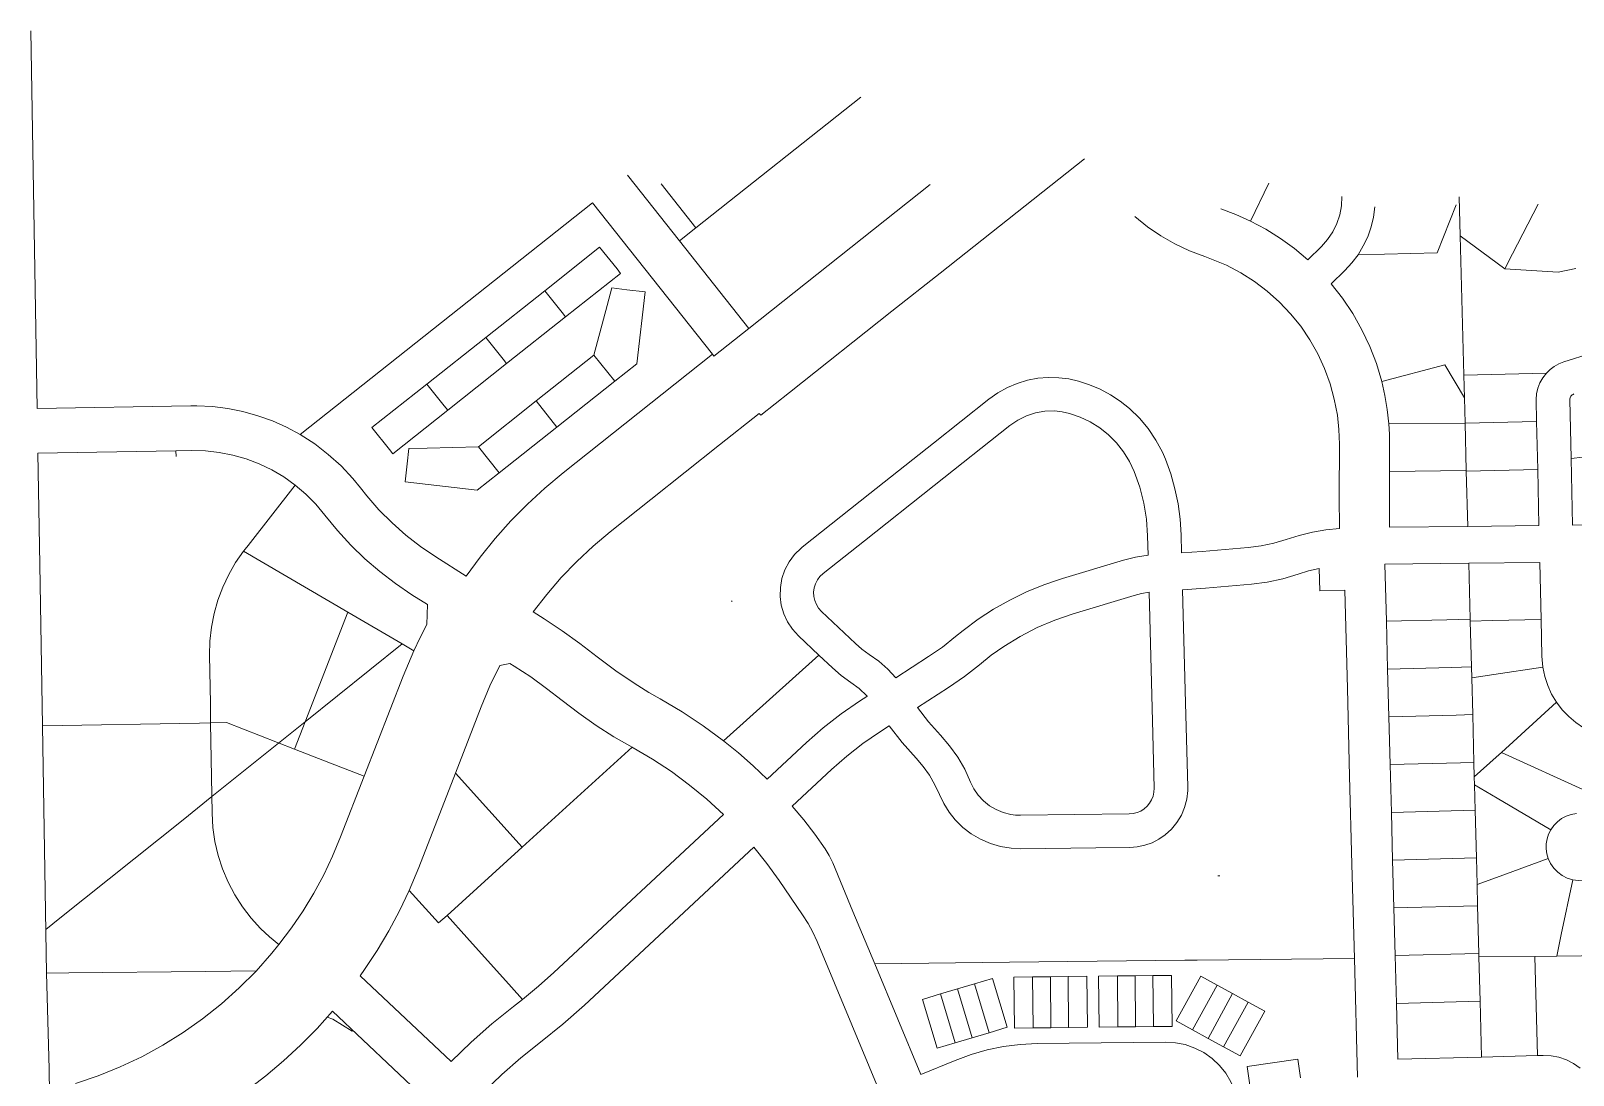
# Model space of a CAD drawing. Header units: feet. Extents: x 865220 to 2841409, y -2240498 to 948907.
# Drawn here: x 2828202 to 2830961, y 947038 to 948907 of the extents above; entities that cross this region are included whole.
import ezdxf

# ---------------------------------------------------------------- set-up
doc = ezdxf.new("R2010")
doc.units = ezdxf.units.FT
doc.header["$LTSCALE"] = 0.015
doc.header["$MEASUREMENT"] = 0
doc.layers.add('Dakota County Parcels', color=7, linetype='Continuous')

msp = doc.modelspace()

# ---------------------------------------------------------------- linework, layer by layer
at = {"layer": 'Dakota County Parcels', "lineweight": 5}
for p, q in [((2828201.6, 948906.5), (2828212.8, 948231)), ((2829391.7, 948554.1), (2829686.7, 948788)), ((2830086.8, 948677.8), (2829828.5, 948473)), ((2829362.4, 948530.8), (2829269.1, 948648.3)), ((2829329.6, 948632.5), (2829391.7, 948554.1)), ((2829486.6, 948374.1), (2829810.9, 948631.3)), ((2830384, 948566.1), (2830416.9, 948633.7)), ((2830757.6, 948609.4), (2830759.4, 948539.9)), ((2828683.7, 948184.1), (2829206.5, 948598.6)), ((2829206.5, 948598.6), (2829421.3, 948327.7)), ((2830718, 948509.5), (2830752, 948595.4)), ((2829391.7, 948554.1), (2829362.4, 948530.8)), ((2829362.4, 948530.8), (2829486.6, 948374.1)), ((2830759.4, 948539.9), (2830765.9, 948290.6)), ((2830759.4, 948539.9), (2830839.4, 948480.9)), ((2829219.4, 948519.6), (2829121.1, 948441.6)), ((2830314.3, 948498.2), (2830302.4, 948502.5)), ((2830486.6, 948497), (2830511.1, 948520.8)), ((2830576.5, 948505.9), (2830718, 948509.5)), ((2829256.7, 948472.6), (2829158.4, 948394.6)), ((2829828.5, 948473), (2829742.5, 948404.8)), ((2830528.4, 948454), (2830552.9, 948477.7)), ((2830839.4, 948480.9), (2830934.4, 948474.9)), ((2830934.4, 948474.9), (2830966.4, 948481.1)), ((2829121.1, 948441.6), (2829015.7, 948358)), ((2829285.7, 948310.5), (2829300.6, 948439.6)), ((2829158.4, 948394.6), (2829053, 948311)), ((2829742.5, 948404.8), (2829559.2, 948259.5)), ((2829486.6, 948374.1), (2829423.9, 948324.4)), ((2829015.7, 948358), (2828910.3, 948274.5)), ((2829053, 948311), (2828947.6, 948227.5)), ((2829105.8, 948244.4), (2829209.2, 948326.4)), ((2829154.2, 948115.6), (2829421.3, 948327.7)), ((2829209.2, 948326.4), (2829246.5, 948279.4)), ((2829246.5, 948279.4), (2829285.7, 948310.5)), ((2829421.3, 948327.7), (2829423.9, 948324.4)), ((2830732.1, 948308.7), (2830618.9, 948279.3)), ((2830766.9, 948249.8), (2830732.1, 948308.7)), ((2830944.8, 948314), (2830994.6, 948329.7)), ((2829143.1, 948197.4), (2829246.5, 948279.4)), ((2830765.9, 948290.6), (2830913.5, 948293.9)), ((2830765.9, 948290.6), (2830766.9, 948249.8)), ((2828910.3, 948274.5), (2828812, 948196.5)), ((2829559.2, 948259.5), (2829507.8, 948218.7)), ((2830766.9, 948249.8), (2830768.1, 948204.7)), ((2828487.8, 948235.6), (2828212.8, 948231)), ((2828487.8, 948235.6), (2828498.7, 948235.6)), ((2828947.6, 948227.5), (2828849.3, 948149.5)), ((2829105.8, 948244.4), (2829002.4, 948162.4)), ((2829105.8, 948244.4), (2829143.1, 948197.4)), ((2829916, 948247.5), (2829816.8, 948168.8)), ((2830896.2, 948207.5), (2830895.4, 948246.6)), ((2830957.7, 948141.2), (2830955.4, 948246.7)), ((2829039.7, 948115.4), (2829143.1, 948197.4)), ((2829505.1, 948222), (2829434, 948165.5)), ((2829505.1, 948222), (2829507.8, 948218.7)), ((2829953.3, 948200.4), (2829818.1, 948093.2)), ((2830768.1, 948204.7), (2830631.7, 948203.1)), ((2830768.1, 948204.7), (2830896.2, 948207.5)), ((2830768.1, 948204.7), (2830768.1, 948204.7)), ((2830768.1, 948204.7), (2830770.3, 948119.7)), ((2830898.1, 948121.5), (2830896.2, 948207.5)), ((2829816.8, 948168.8), (2829702.8, 948078.4)), ((2828214.2, 948151), (2828461.3, 948155.2)), ((2828217.5, 947951.6), (2828214.2, 948151)), ((2828461.3, 948155.2), (2828489.1, 948155.6)), ((2828461.5, 948145.1), (2828461.3, 948155.2)), ((2829002.4, 948162.4), (2829039.7, 948115.4)), ((2829434, 948165.5), (2829311.1, 948067.9)), ((2830231.9, 948140.3), (2830226.7, 948152.4)), ((2830543.1, 948166.9), (2830542.8, 948073.1)), ((2830633.1, 948166.6), (2830632.9, 948118.2)), ((2830957.7, 948141.2), (2831058.9, 948153)), ((2830960.3, 948021.9), (2830957.7, 948141.2)), ((2829039.7, 948115.4), (2829000.5, 948084.4)), ((2830632.9, 948118.2), (2830632.8, 948072.8)), ((2830770.3, 948119.7), (2830632.9, 948118.2)), ((2830770.3, 948118.7), (2830898.1, 948121.5)), ((2830770.3, 948119.7), (2830770.3, 948118.7)), ((2830770.3, 948118.7), (2830772.9, 948019.7)), ((2830900.3, 948021.2), (2830898.1, 948121.5)), ((2828590.2, 947985.9), (2828674.5, 948093.8)), ((2828791.4, 948088.6), (2828802.7, 948074.3)), ((2829000.5, 948084.4), (2828871.4, 948099.3)), ((2829818.1, 948093.2), (2829693.2, 947994.2)), ((2829311.1, 948067.9), (2829238.1, 948009.9)), ((2829702.8, 948078.4), (2829582.1, 947982.6)), ((2830542.8, 948073.1), (2830543.1, 948016.3)), ((2830632.8, 948072.8), (2830633.1, 948018.2)), ((2830199.9, 948003.1), (2830200.8, 947968.6)), ((2830260.8, 947972.2), (2830259.9, 948004.7)), ((2830772.9, 948019.7), (2830633.1, 948018.2)), ((2830772.9, 948019.7), (2830900.3, 948021.2)), ((2830900.3, 948021.2), (2830900.3, 948021.2)), ((2830960.3, 948021.9), (2831060.3, 948023)), ((2828584.9, 947979.1), (2828582.2, 947975.6)), ((2828582.2, 947975.6), (2828768.8, 947866.5)), ((2828584.9, 947979.1), (2828590.2, 947985.9)), ((2829582.1, 947982.6), (2829579.9, 947980.8)), ((2829693.2, 947994.2), (2829619.3, 947935.6)), ((2830260.8, 947972.2), (2830297.7, 947974.8)), ((2830297.7, 947974.8), (2830380.1, 947982.2)), ((2828222.3, 947663.1), (2828217.5, 947951.6)), ((2828926.2, 947965.2), (2828980.4, 947930.8)), ((2830047.5, 947926.4), (2830156.8, 947959.2)), ((2830624.7, 947952.1), (2830774.6, 947953.8)), ((2830627.3, 947850), (2830624.7, 947952.1)), ((2830774.6, 947953.8), (2830901.8, 947955.2)), ((2830774.6, 947953.8), (2830777.2, 947853.9)), ((2830904, 947853.2), (2830901.8, 947955.2)), ((2830014.4, 947915.2), (2830036.7, 947923)), ((2830036.7, 947923), (2830047.5, 947926.4)), ((2830507.9, 947904.6), (2830506.8, 947944.5)), ((2828883.4, 947897.6), (2828911.3, 947879.9)), ((2830066.5, 947863.2), (2830175.7, 947895.9)), ((2830202.6, 947902.2), (2830209.2, 947648.7)), ((2830262.5, 947906.2), (2830303.5, 947909.1)), ((2830262.5, 947906.2), (2830267.7, 947704.2)), ((2830303.5, 947909.1), (2830385.9, 947916.4)), ((2830507.9, 947904.6), (2830552.8, 947905.8)), ((2830552.8, 947905.8), (2830557.4, 947729.9)), ((2828692.2, 947669.9), (2828768.8, 947866.5)), ((2828768.8, 947866.5), (2828866.3, 947809.4)), ((2828911.3, 947879.9), (2828910.2, 947844.5)), ((2829120.1, 947854.2), (2829100.4, 947866.7)), ((2829455.3, 947885.3), (2829456.5, 947886.3)), ((2829616.3, 947867.7), (2829677.2, 947810)), ((2830627.3, 947850), (2830629.5, 947764.5)), ((2830777.2, 947853.9), (2830777.3, 947850.4)), ((2830777.3, 947850.4), (2830779.5, 947768.4)), ((2830905.5, 947787.5), (2830904, 947853.2)), ((2828692.2, 947669.9), (2828866.3, 947809.4)), ((2828866.3, 947809.4), (2828887, 947797.3)), ((2829575.1, 947824.1), (2829611.9, 947789.3)), ((2829856.5, 947822.7), (2829869.8, 947833.6)), ((2828522.8, 947702.6), (2828521.4, 947789.6)), ((2829441.1, 947636.3), (2829611.9, 947789.3)), ((2829636, 947766.5), (2829611.9, 947789.3)), ((2829749.6, 947749.1), (2829808, 947786.8)), ((2830905.5, 947787.5), (2830907.2, 947767.9)), ((2829058.9, 947774.6), (2829040.8, 947770.6)), ((2829066.6, 947769.7), (2829058.9, 947774.6)), ((2830629.5, 947764.5), (2830631.8, 947679.1)), ((2830779.5, 947768.4), (2830780, 947748.6)), ((2828867.8, 947751.5), (2828798.2, 947572.7)), ((2829788.3, 947695.5), (2829843.8, 947731.3)), ((2830557.4, 947729.9), (2830561.5, 947572.6)), ((2830780, 947748.6), (2830781.7, 947683)), ((2828523.3, 947668.2), (2828522.8, 947702.6)), ((2829684.6, 947707.1), (2829697.7, 947715.6)), ((2829697.7, 947715.6), (2829698.5, 947716.1)), ((2829697.8, 947716.8), (2829698.5, 947716.1)), ((2830267.7, 947704.2), (2830271.7, 947553)), ((2830833.1, 947615.4), (2830931.7, 947705.1)), ((2829007.5, 947697.2), (2828961.2, 947578)), ((2830631.8, 947679.1), (2830634, 947593.6)), ((2830781.7, 947683), (2830783.9, 947597.5)), ((2828222.3, 947663.1), (2828503.3, 947667.8)), ((2828229.7, 947220.4), (2828222.3, 947663.1)), ((2828503.3, 947667.8), (2828523.3, 947668.2)), ((2828523.3, 947668.2), (2828551.6, 947668.7)), ((2828523.3, 947668.2), (2828525.9, 947506.5)), ((2828525.4, 947536.3), (2828692.2, 947669.9)), ((2828551.6, 947668.7), (2828643.2, 947633.1)), ((2828673.3, 947621.4), (2828692.2, 947669.9)), ((2829720.4, 947651.7), (2829737.8, 947662.9)), ((2830209.2, 947648.7), (2830211.7, 947551.4)), ((2828643.2, 947633.1), (2828673.3, 947621.4)), ((2829081, 947446), (2829277.7, 947624.5)), ((2829279.5, 947623.5), (2829277.7, 947624.5)), ((2829519.2, 947567.6), (2829589.4, 947633)), ((2830985.4, 947546.1), (2830833.1, 947615.4)), ((2830634, 947593.6), (2830636.2, 947508.1)), ((2830783.9, 947597.5), (2830784.6, 947571.4)), ((2828798.2, 947572.7), (2828755.9, 947464)), ((2828961.2, 947578), (2828895.7, 947409.6)), ((2829081, 947446), (2828961.2, 947578)), ((2829564.1, 947519.3), (2829634.4, 947584.7)), ((2830561.5, 947572.6), (2830565.6, 947415.4)), ((2830784.6, 947571.4), (2830785, 947557.4)), ((2830271.7, 947553), (2830271.7, 947546.9)), ((2830785, 947557.4), (2830786.1, 947512.1)), ((2830167.2, 947505.2), (2829972.3, 947503)), ((2830786.1, 947512.1), (2830636.2, 947508.1)), ((2830636.2, 947508.1), (2830638.4, 947422.7)), ((2830786.1, 947512.1), (2830788.4, 947426.6)), ((2829440.9, 947504.2), (2829137.6, 947221.7)), ((2828946.3, 947323.8), (2829081, 947446)), ((2829495.5, 947445.7), (2829192.2, 947163.2)), ((2829972.9, 947443.1), (2829955.8, 947443.8)), ((2830107.6, 947444.6), (2829972.9, 947443.1)), ((2830167.9, 947445.2), (2830107.6, 947444.6)), ((2830788.4, 947426.6), (2830638.4, 947422.7)), ((2830638.4, 947422.7), (2830640.7, 947337.2)), ((2830788.4, 947426.6), (2830789.6, 947378.8)), ((2830824.3, 947391.6), (2830916.7, 947425.6)), ((2828878.5, 947368.4), (2828895.7, 947409.6)), ((2829672.7, 947330.8), (2829636.5, 947417.8)), ((2830325.6, 947394.2), (2830329.5, 947394.4)), ((2830565.6, 947415.4), (2830570, 947246.8)), ((2828878.5, 947368.4), (2828931.3, 947310.2)), ((2829582.7, 947324.5), (2829540.4, 947386.4)), ((2830824.3, 947391.6), (2830789.6, 947378.8)), ((2830789.6, 947378.8), (2830790.6, 947341.1)), ((2830940.3, 947289.7), (2830960.7, 947387.6)), ((2830790.6, 947341.1), (2830640.7, 947337.2)), ((2830790.6, 947341.1), (2830792.8, 947255.7)), ((2828931.3, 947310.2), (2828946.3, 947323.8)), ((2829711.7, 947237.1), (2829672.7, 947330.8)), ((2830640.7, 947337.2), (2830642.9, 947251.8)), ((2830932.3, 947250.8), (2830940.3, 947289.7)), ((2828632.9, 947256.1), (2828645.6, 947271.6)), ((2829767.8, 946894.1), (2829608.4, 947277.2)), ((2829711.7, 947237.1), (2829952.9, 947239.8)), ((2829711.7, 947237.1), (2829794.3, 947038.7)), ((2829952.9, 947239.8), (2830109.8, 947241.6)), ((2830109.8, 947241.6), (2830266.8, 947243.4)), ((2830570, 947246.8), (2830575.5, 947034.5)), ((2830792.8, 947255.7), (2830642.9, 947251.8)), ((2830642.9, 947251.8), (2830645.1, 947166.3)), ((2830792.8, 947255.7), (2830793, 947249.3)), ((2830893, 947250.4), (2830793, 947249.3)), ((2830795, 947170.2), (2830793, 947249.3)), ((2830893, 947250.4), (2830932.3, 947250.8)), ((2830897.6, 947072.9), (2830893, 947250.4)), ((2830932.3, 947250.8), (2831132.8, 947253.1)), ((2828229.7, 947220.4), (2828234.2, 947049.4)), ((2828791, 947215.6), (2828798.9, 947226.9)), ((2828953.6, 947062.1), (2828791, 947215.6)), ((2829859.8, 947192.2), (2829890.1, 947201.3)), ((2829890.1, 947201.3), (2829922.3, 947210.9)), ((2829890.1, 947201.3), (2829916.3, 947113.8)), ((2829922.3, 947210.9), (2829948.5, 947123.5)), ((2829960.7, 947213.3), (2829994.3, 947213.6)), ((2829960.7, 947213.3), (2829961.7, 947121.9)), ((2829994.3, 947213.6), (2830026, 947214)), ((2829994.3, 947213.6), (2829995.4, 947122.3)), ((2830026, 947214), (2830057.7, 947214.4)), ((2830026, 947214), (2830027, 947122.7)), ((2830057.7, 947214.4), (2830091.3, 947214.7)), ((2830057.7, 947214.4), (2830058.7, 947123)), ((2830091.3, 947214.7), (2830092.3, 947123.4)), ((2830112.3, 947215), (2830146, 947215.3)), ((2830112.3, 947215), (2830113.3, 947123.7)), ((2830146, 947215.3), (2830177.6, 947215.7)), ((2830146, 947215.3), (2830147, 947124)), ((2830177.6, 947215.7), (2830209.3, 947216.1)), ((2830177.6, 947215.7), (2830178.6, 947124.4)), ((2830209.3, 947216.1), (2830242.9, 947216.4)), ((2830209.3, 947216.1), (2830210.3, 947124.7)), ((2830242.9, 947216.4), (2830244, 947125.1)), ((2830295, 947215.2), (2830251, 947135.1)), ((2830295, 947215.2), (2830324.5, 947199)), ((2829797.2, 947173.5), (2829829.4, 947183.1)), ((2829797.2, 947173.5), (2829823.4, 947086)), ((2829829.4, 947183.1), (2829859.8, 947192.2)), ((2829829.4, 947183.1), (2829855.7, 947095.6)), ((2829859.8, 947192.2), (2829886, 947104.7)), ((2830324.5, 947199), (2830280.5, 947118.9)), ((2830352.2, 947183.7), (2830308.2, 947103.7)), ((2830324.5, 947199), (2830352.2, 947183.7)), ((2830352.2, 947183.7), (2830380, 947168.5)), ((2829081.3, 947173.2), (2829065.3, 947160.7)), ((2830380, 947168.5), (2830336, 947088.4)), ((2830409.5, 947152.3), (2830365.5, 947072.2)), ((2830380, 947168.5), (2830409.5, 947152.3)), ((2830795, 947170.2), (2830645.1, 947166.3)), ((2830645.1, 947166.3), (2830647.7, 947066.3)), ((2830795, 947170.2), (2830797.6, 947070.3)), ((2828742.1, 947137.8), (2828732, 947141.4)), ((2828776.4, 947116.5), (2828742.1, 947137.8)), ((2829916.3, 947113.8), (2829948.5, 947123.5)), ((2829961.7, 947121.9), (2829995.4, 947122.3)), ((2829995.4, 947122.3), (2830027, 947122.7)), ((2830027, 947122.7), (2830058.7, 947123)), ((2830058.7, 947123), (2830092.3, 947123.4)), ((2830113.3, 947123.7), (2830147, 947124)), ((2830147, 947124), (2830178.6, 947124.4)), ((2830178.6, 947124.4), (2830210.3, 947124.7)), ((2830210.3, 947124.7), (2830244, 947125.1)), ((2830251, 947135.1), (2830280.5, 947118.9)), ((2830280.5, 947118.9), (2830308.2, 947103.7)), ((2828776.4, 947116.5), (2828777.8, 947117.9)), ((2829823.4, 947086), (2829855.7, 947095.6)), ((2829855.7, 947095.6), (2829886, 947104.7)), ((2829886, 947104.7), (2829916.3, 947113.8)), ((2830231.7, 947097), (2830002.2, 947094.4)), ((2830308.2, 947103.7), (2830336, 947088.4)), ((2829855.8, 947064.3), (2829794.3, 947038.7)), ((2830336, 947088.4), (2830365.5, 947072.2)), ((2830468.9, 947066.3), (2830378.4, 947053.5)), ((2830468.9, 947066.3), (2830473.6, 947033)), ((2830797.6, 947070.3), (2830647.7, 947066.3)), ((2830897.6, 947072.9), (2830797.6, 947070.3)), ((2830907.6, 947073.1), (2830897.6, 947072.9)), ((2830378.4, 947053.5), (2830383.1, 947020.2))]:
    msp.add_line(p, q, dxfattribs=at)
for points in [[(2829486.6, 948374.1), (2829486.6, 948374.1), (2829810.9, 948631.3)], [(2830511.1, 948520.8), (2830522.1, 948533), (2830531.4, 948546.7), (2830538.7, 948561.6), (2830543.8, 948577.3), (2830546.8, 948593.5), (2830547.5, 948610)], [(2830330.9, 948587.8), (2830357.8, 948577.8), (2830384, 948566.1)], [(2830576.5, 948505.9), (2830586, 948521.6), (2830593.9, 948538.2), (2830600.1, 948555.6), (2830604.4, 948573.4), (2830606.9, 948591.7)], [(2830839.4, 948480.9), (2830853.1, 948507.6), (2830899, 948596.5)], [(2830302.4, 948502.5), (2830275.2, 948512.8), (2830248.9, 948525.2), (2830223.6, 948539.6), (2830199.6, 948556), (2830176.9, 948574.2)], [(2830486.6, 948497), (2830462.9, 948517), (2830437.7, 948535.2), (2830411.4, 948551.6), (2830384, 948566.1)], [(2829219.4, 948519.6), (2829250.5, 948480.4), (2829256.7, 948472.6)], [(2830539.5, 948218.7), (2830534.1, 948247.2), (2830526.5, 948275.1), (2830516.6, 948302.3), (2830504.5, 948328.6), (2830490.2, 948353.8), (2830474, 948377.8), (2830455.8, 948400.3), (2830435.9, 948421.3), (2830414.2, 948440.6), (2830391.1, 948458), (2830366.7, 948473.5), (2830341, 948487), (2830314.3, 948498.2)], [(2830552.9, 948477.7), (2830565.4, 948491.2), (2830576.5, 948505.9)], [(2829209.2, 948326.4), (2829232.7, 948415.3), (2829241, 948446.5)], [(2829300.6, 948439.6), (2829268.2, 948443.4), (2829241, 948446.5)], [(2830618.9, 948279.3), (2830609.4, 948311), (2830597.6, 948341.8), (2830583.5, 948371.7), (2830567.2, 948400.5), (2830548.8, 948428), (2830528.4, 948454)], [(2829121.1, 948441.6), (2829152.2, 948402.4), (2829158.4, 948394.6)], [(2829015.7, 948358), (2829046.8, 948318.9), (2829053, 948311)], [(2830944.8, 948314), (2830936, 948310.5), (2830927.8, 948306), (2830920.3, 948300.4), (2830913.5, 948293.9)], [(2829949.4, 948268.4), (2829966.8, 948275.7), (2829984.9, 948281.2), (2830003.5, 948284.8), (2830022.3, 948286.3), (2830041.2, 948285.9)], [(2830041.2, 948285.9), (2830058.9, 948283.7), (2830076.3, 948279.8)], [(2830167.5, 948230.7), (2830151.1, 948243.7), (2830133.7, 948255.2), (2830115.3, 948265.1), (2830096.1, 948273.3), (2830076.3, 948279.8)], [(2830631.7, 948203.1), (2830628.9, 948228.8), (2830624.7, 948254.2), (2830618.9, 948279.3)], [(2830913.5, 948293.9), (2830907.2, 948285.7), (2830902.1, 948276.7), (2830898.4, 948267), (2830896.1, 948256.9), (2830895.4, 948246.6)], [(2828910.3, 948274.5), (2828941.4, 948235.3), (2828947.6, 948227.5)], [(2829949.4, 948268.4), (2829932.2, 948258.8), (2829916, 948247.5)], [(2830962.8, 948256.8), (2830961.3, 948256.1), (2830959.8, 948255.3), (2830958.6, 948254.2), (2830957.5, 948252.9), (2830956.6, 948251.5), (2830955.9, 948250), (2830955.5, 948248.3), (2830955.4, 948246.7)], [(2828498.7, 948235.6), (2828526.4, 948234.3), (2828553.9, 948230.8), (2828581.1, 948225.4), (2828607.8, 948217.9), (2828633.9, 948208.5), (2828659.2, 948197.2), (2828683.7, 948184.1)], [(2830033.5, 948226.3), (2830016.3, 948225.9), (2829999.3, 948223), (2829983, 948217.7), (2829967.5, 948210.1), (2829953.3, 948200.4)], [(2830060.2, 948222), (2830046.9, 948224.9), (2830033.5, 948226.3)], [(2830226.7, 948152.4), (2830215, 948174.2), (2830201.2, 948194.7), (2830185.3, 948213.6), (2830167.5, 948230.7)], [(2828812, 948196.5), (2828843.1, 948157.3), (2828849.3, 948149.5)], [(2830176.2, 948117.9), (2830167.7, 948136.2), (2830157.1, 948153.4), (2830144.6, 948169.2), (2830130.3, 948183.5), (2830114.6, 948196.1), (2830097.5, 948206.8), (2830079.2, 948215.5), (2830060.2, 948222)], [(2830543.1, 948166.9), (2830542.2, 948192.9), (2830539.5, 948218.7)], [(2830633.1, 948166.6), (2830632.8, 948184.9), (2830631.7, 948203.1)], [(2828683.7, 948184.1), (2828709.5, 948167.4), (2828733.9, 948148.7), (2828756.7, 948128), (2828777.7, 948105.5), (2828791.4, 948088.6)], [(2828674.5, 948093.8), (2828654.3, 948108.2), (2828632.8, 948120.9), (2828610.4, 948131.7), (2828587.1, 948140.5), (2828563.2, 948147.4), (2828538.8, 948152.2), (2828514, 948155), (2828489.1, 948155.6)], [(2828871.4, 948099.3), (2828875.1, 948131.7), (2828878.2, 948158.9)], [(2829002.4, 948162.4), (2828910.5, 948159.8), (2828878.2, 948158.9)], [(2830259.9, 948004.7), (2830258.2, 948032.5), (2830254.5, 948060.1), (2830248.9, 948087.3), (2830241.3, 948114.1), (2830231.9, 948140.3)], [(2829154.2, 948115.6), (2829121.6, 948088.4), (2829090.4, 948059.7), (2829060.6, 948029.5), (2829032.3, 947997.9), (2829005.6, 947965), (2828980.4, 947930.8)], [(2830199.9, 948003.1), (2830197.9, 948032.5), (2830193.2, 948061.6), (2830186, 948090.1), (2830176.2, 948117.9)], [(2828727.9, 948040), (2828711.7, 948059.5), (2828693.8, 948077.4), (2828674.5, 948093.8)], [(2828802.7, 948074.3), (2828824.5, 948049.4), (2828847.9, 948026), (2828872.7, 948004.1), (2828898.8, 947983.8), (2828926.2, 947965.2)], [(2828727.9, 948040), (2828750.1, 948012.6), (2828774, 947986.5), (2828799.3, 947961.9), (2828826.1, 947938.8), (2828854.1, 947917.4), (2828883.4, 947897.6)], [(2829238.1, 948009.9), (2829207.6, 947984.3), (2829178.4, 947957.1), (2829150.8, 947928.4), (2829124.8, 947898.2), (2829100.4, 947866.7)], [(2830448, 947996.6), (2830471.3, 948003.8), (2830495, 948009.5), (2830518.9, 948013.7), (2830543.1, 948016.3)], [(2828582.2, 947975.6), (2828568, 947955.1), (2828555.6, 947933.5), (2828544.9, 947911), (2828536.2, 947887.7), (2828529.5, 947863.7), (2828524.7, 947839.2), (2828522, 947814.5), (2828521.4, 947789.6)], [(2829579.9, 947980.8), (2829568.2, 947969.4), (2829558.5, 947956.3), (2829550.9, 947941.9), (2829545.6, 947926.5), (2829542.8, 947910.4)], [(2830380.1, 947982.2), (2830403.1, 947985.1), (2830425.8, 947990), (2830448, 947996.6)], [(2830156.8, 947959.2), (2830178.6, 947964.8), (2830200.8, 947968.6)], [(2829619.3, 947935.6), (2829613.7, 947930.3), (2829609.1, 947924.2), (2829605.6, 947917.3), (2829603.3, 947909.9), (2829602.3, 947902.3), (2829602.7, 947894.6), (2829604.3, 947887.1), (2829607.2, 947880), (2829611.2, 947873.4), (2829616.3, 947867.7)], [(2830385.9, 947916.4), (2830414.2, 947920.1), (2830442.1, 947926), (2830469.5, 947934.2)], [(2830469.5, 947934.2), (2830488, 947940), (2830506.8, 947944.5)], [(2829542.8, 947910.4), (2829542.5, 947894.6), (2829544.5, 947878.8), (2829549, 947863.5), (2829555.6, 947849.1), (2829564.4, 947835.9), (2829575.1, 947824.1)], [(2829869.8, 947833.6), (2829896.5, 947853.5), (2829924.5, 947871.6), (2829953.5, 947888), (2829983.5, 947902.6), (2830014.4, 947915.2)], [(2830175.7, 947895.9), (2830189.1, 947899.5), (2830202.6, 947902.2)], [(2828910.2, 947844.5), (2828898.3, 947821.1), (2828887, 947797.3)], [(2829214.9, 947786.5), (2829184.2, 947810.3), (2829152.6, 947832.8), (2829120.1, 947854.2)], [(2829942.5, 947804.9), (2829971.8, 947822.9), (2830002.4, 947838.6), (2830034, 947852.1), (2830066.5, 947863.2)], [(2830777.2, 947853.9), (2830735.5, 947852.8), (2830627.3, 947850)], [(2830777.3, 947850.4), (2830817.3, 947851.3), (2830904, 947853.2)], [(2829677.2, 947810), (2829688.9, 947799.9), (2829701.6, 947790.8)], [(2829808, 947786.8), (2829832.8, 947803.9), (2829856.5, 947822.7)], [(2828887, 947797.3), (2828877.1, 947774.6), (2828867.8, 947751.5)], [(2829327.8, 947711), (2829307.5, 947722.6), (2829287.5, 947734.9), (2829250.5, 947759.7), (2829214.9, 947786.5)], [(2829701.6, 947790.8), (2829718.8, 947778.4), (2829734.9, 947764.5), (2829749.6, 947749.1)], [(2829899.1, 947772.3), (2829920.3, 947789.3), (2829942.5, 947804.9)], [(2829040.8, 947770.6), (2829023.2, 947734.3), (2829007.5, 947697.2)], [(2829152.4, 947708.5), (2829124.6, 947730), (2829096, 947750.4), (2829066.6, 947769.7)], [(2829636, 947766.5), (2829651.8, 947752.7), (2829668.9, 947740.5)], [(2829843.8, 947731.3), (2829872.1, 947750.9), (2829899.1, 947772.3)], [(2830779.5, 947768.4), (2830743.7, 947767.5), (2830629.5, 947764.5)], [(2830780, 947748.6), (2830819.8, 947754.6), (2830907.2, 947767.9)], [(2830907.2, 947767.9), (2830910.7, 947751.3), (2830916, 947735.1), (2830923, 947719.7), (2830931.7, 947705.1)], [(2829668.9, 947740.5), (2829684, 947729.5), (2829697.8, 947716.8)], [(2829277.7, 947624.5), (2829245.1, 947643.5), (2829213.3, 947663.8), (2829182.4, 947685.5), (2829152.4, 947708.5)], [(2829441.1, 947636.3), (2829404.7, 947663.2), (2829366.9, 947688.1), (2829327.8, 947711)], [(2829589.4, 947633), (2829619.7, 947659.6), (2829651.4, 947684.3), (2829684.6, 947707.1)], [(2830931.7, 947705.1), (2830941.9, 947691.7), (2830953.5, 947679.6), (2830966.3, 947668.7), (2830980.2, 947659.4), (2830995.1, 947651.6)], [(2829829.5, 947646.1), (2829808.1, 947670.2), (2829788.3, 947695.5)], [(2830781.7, 947683), (2830751.9, 947682.2), (2830631.8, 947679.1)], [(2829634.4, 947584.7), (2829661.7, 947608.7), (2829690.4, 947631.1), (2829720.4, 947651.7)], [(2829785.8, 947605), (2829760.9, 947633.2), (2829737.8, 947662.9)], [(2829883.2, 947562.4), (2829872.7, 947585.1), (2829860.2, 947606.8), (2829845.7, 947627.2), (2829829.5, 947646.1)], [(2828673.3, 947621.4), (2828738, 947596.2), (2828798.2, 947572.7)], [(2829440.9, 947504.2), (2829411.3, 947531.4), (2829380.2, 947557), (2829347.8, 947580.9), (2829314.2, 947603.1), (2829279.5, 947623.5)], [(2829519.2, 947567.6), (2829494.1, 947591.5), (2829468.1, 947614.4), (2829441.1, 947636.3)], [(2830833.1, 947615.4), (2830823.7, 947606.9), (2830784.6, 947571.4)], [(2829827.5, 947539.9), (2829819.4, 947557.5), (2829809.7, 947574.4), (2829798.5, 947590.3), (2829785.8, 947605)], [(2830783.9, 947597.5), (2830760.1, 947596.9), (2830634, 947593.6)], [(2829955.1, 947504.4), (2829941.8, 947507.7), (2829929, 947512.9), (2829917.1, 947519.9), (2829906.4, 947528.6), (2829897, 947538.7), (2829889.2, 947550), (2829883.2, 947562.4)], [(2828228.4, 947298.4), (2828253.7, 947318.7), (2828473.9, 947495), (2828525.4, 947536.3)], [(2829855.7, 947494.7), (2829844.6, 947508.6), (2829835.2, 947523.7), (2829827.5, 947539.9)], [(2830211.7, 947551.4), (2830211.3, 947544.3), (2830209.8, 947537.3), (2830207.2, 947530.7), (2830203.6, 947524.5), (2830199.1, 947519), (2830193.8, 947514.3), (2830187.8, 947510.5), (2830181.2, 947507.6), (2830174.3, 947505.9), (2830167.2, 947505.2)], [(2830271.7, 947546.9), (2830270.1, 947531.7), (2830266.3, 947516.9), (2830260.4, 947502.8), (2830252.5, 947489.7), (2830242.8, 947477.9), (2830231.5, 947467.6)], [(2830921.3, 947476.8), (2830825.6, 947533.4), (2830785, 947557.4)], [(2828525.9, 947506.5), (2828527.4, 947481.1), (2828531.1, 947455.9), (2828536.8, 947431), (2828544.7, 947406.8), (2828554.6, 947383.3), (2828566.4, 947360.7), (2828580.2, 947339.3), (2828595.6, 947319), (2828612.8, 947300.2)], [(2829622.9, 947442.8), (2829604.3, 947469), (2829584.7, 947494.5), (2829564.1, 947519.3)], [(2830967.2, 947506), (2830957.9, 947504.4), (2830949.1, 947501.3), (2830940.8, 947496.9), (2830933.3, 947491.2), (2830926.7, 947484.5), (2830921.3, 947476.8)], [(2829955.8, 947443.8), (2829936.9, 947446.9), (2829918.6, 947452.3), (2829901, 947459.9), (2829884.5, 947469.6), (2829869.3, 947481.2), (2829855.7, 947494.7)], [(2829972.3, 947503), (2829963.7, 947503.3), (2829955.1, 947504.4)], [(2828645.6, 947271.6), (2828667.9, 947301.2), (2828688.7, 947331.9), (2828708, 947363.6), (2828725.6, 947396.3), (2828741.6, 947429.7), (2828755.9, 947464)], [(2830231.5, 947467.6), (2830220.2, 947459.9), (2830207.9, 947453.7), (2830195, 947449.1), (2830181.6, 947446.3), (2830167.9, 947445.2)], [(2830921.3, 947476.8), (2830917.4, 947468.9), (2830914.7, 947460.5), (2830913.2, 947451.7), (2830913.1, 947442.9), (2830914.2, 947434.1), (2830916.7, 947425.6)], [(2829540.4, 947386.4), (2829518.7, 947416.6), (2829495.5, 947445.7)], [(2829636.5, 947417.8), (2829630.4, 947430.7), (2829622.9, 947442.8)], [(2830916.7, 947425.6), (2830921, 947416.4), (2830926.7, 947408.1), (2830933.8, 947400.9), (2830942, 947394.9), (2830951, 947390.5), (2830960.7, 947387.6)], [(2830960.7, 947387.6), (2830970.2, 947386.4), (2830979.7, 947386.7), (2830989.1, 947388.5), (2830998, 947391.8), (2831006.3, 947396.4), (2831013.8, 947402.3)], [(2828798.9, 947226.9), (2828821.2, 947260.8), (2828841.9, 947295.8), (2828861, 947331.7), (2828878.5, 947368.4)], [(2828946.3, 947323.8), (2828981.9, 947284), (2829061.5, 947195.2), (2829081.3, 947173.2)], [(2829608.4, 947277.2), (2829600.9, 947293.6), (2829592.4, 947309.4), (2829582.7, 947324.5)], [(2828612.8, 947300.2), (2828628.7, 947285.3), (2828645.6, 947271.6)], [(2828281.4, 947022.8), (2828321.9, 947036.6), (2828361.6, 947052.6), (2828400.2, 947070.9), (2828437.8, 947091.4), (2828474.1, 947114), (2828509, 947138.7), (2828542.5, 947165.3), (2828574.4, 947193.8), (2828604.5, 947224.1), (2828632.9, 947256.1)], [(2830266.8, 947243.4), (2830288.8, 947243.6), (2830570, 947246.8)], [(2828229.7, 947220.4), (2828269.4, 947220.9), (2828513.6, 947223.6), (2828605.1, 947224.7)], [(2829137.6, 947221.7), (2829110, 947196.9), (2829081.3, 947173.2)], [(2828741.5, 947152.3), (2828713.7, 947121.2), (2828684.4, 947091.5), (2828653.8, 947063.3), (2828621.9, 947036.4), (2828588.8, 947011.1), (2828554.5, 946987.4)], [(2828921.9, 946982), (2828904.1, 946998.7), (2828741.5, 947152.3)], [(2829065.3, 947160.7), (2829026.5, 947129.6), (2828989.3, 947096.7), (2828953.6, 947062.1)], [(2829192.2, 947163.2), (2829153.8, 947129.1), (2829113.8, 947097.1)], [(2829113.8, 947097.1), (2829078.4, 947068.7), (2829044.3, 947038.7), (2829011.7, 947007.1)], [(2830002.2, 947094.4), (2829972.2, 947092.9), (2829942.4, 947089.1), (2829912.9, 947083.1), (2829884, 947074.8), (2829855.8, 947064.3)], [(2830354.6, 946920.6), (2830359.8, 946937.9), (2830362.6, 946955.8), (2830362.9, 946973.8), (2830360.7, 946991.7), (2830356.1, 947009.2), (2830349, 947025.8), (2830339.8, 947041.3), (2830328.4, 947055.4), (2830315.3, 947067.7), (2830300.5, 947078.1), (2830284.5, 947086.4), (2830267.4, 947092.4), (2830249.7, 947095.9), (2830231.7, 947097)], [(2830907.6, 947073.1), (2830921.9, 947072.5), (2830936, 947069.8), (2830949.6, 947065.1), (2830962.3, 947058.5), (2830974, 947050.2)], [(2828234.2, 947049.4), (2828234.6, 947033.2), (2828235.3, 947008.7)]]:
    msp.add_lwpolyline(points, dxfattribs=at)

doc.saveas('drawing.dxf')
